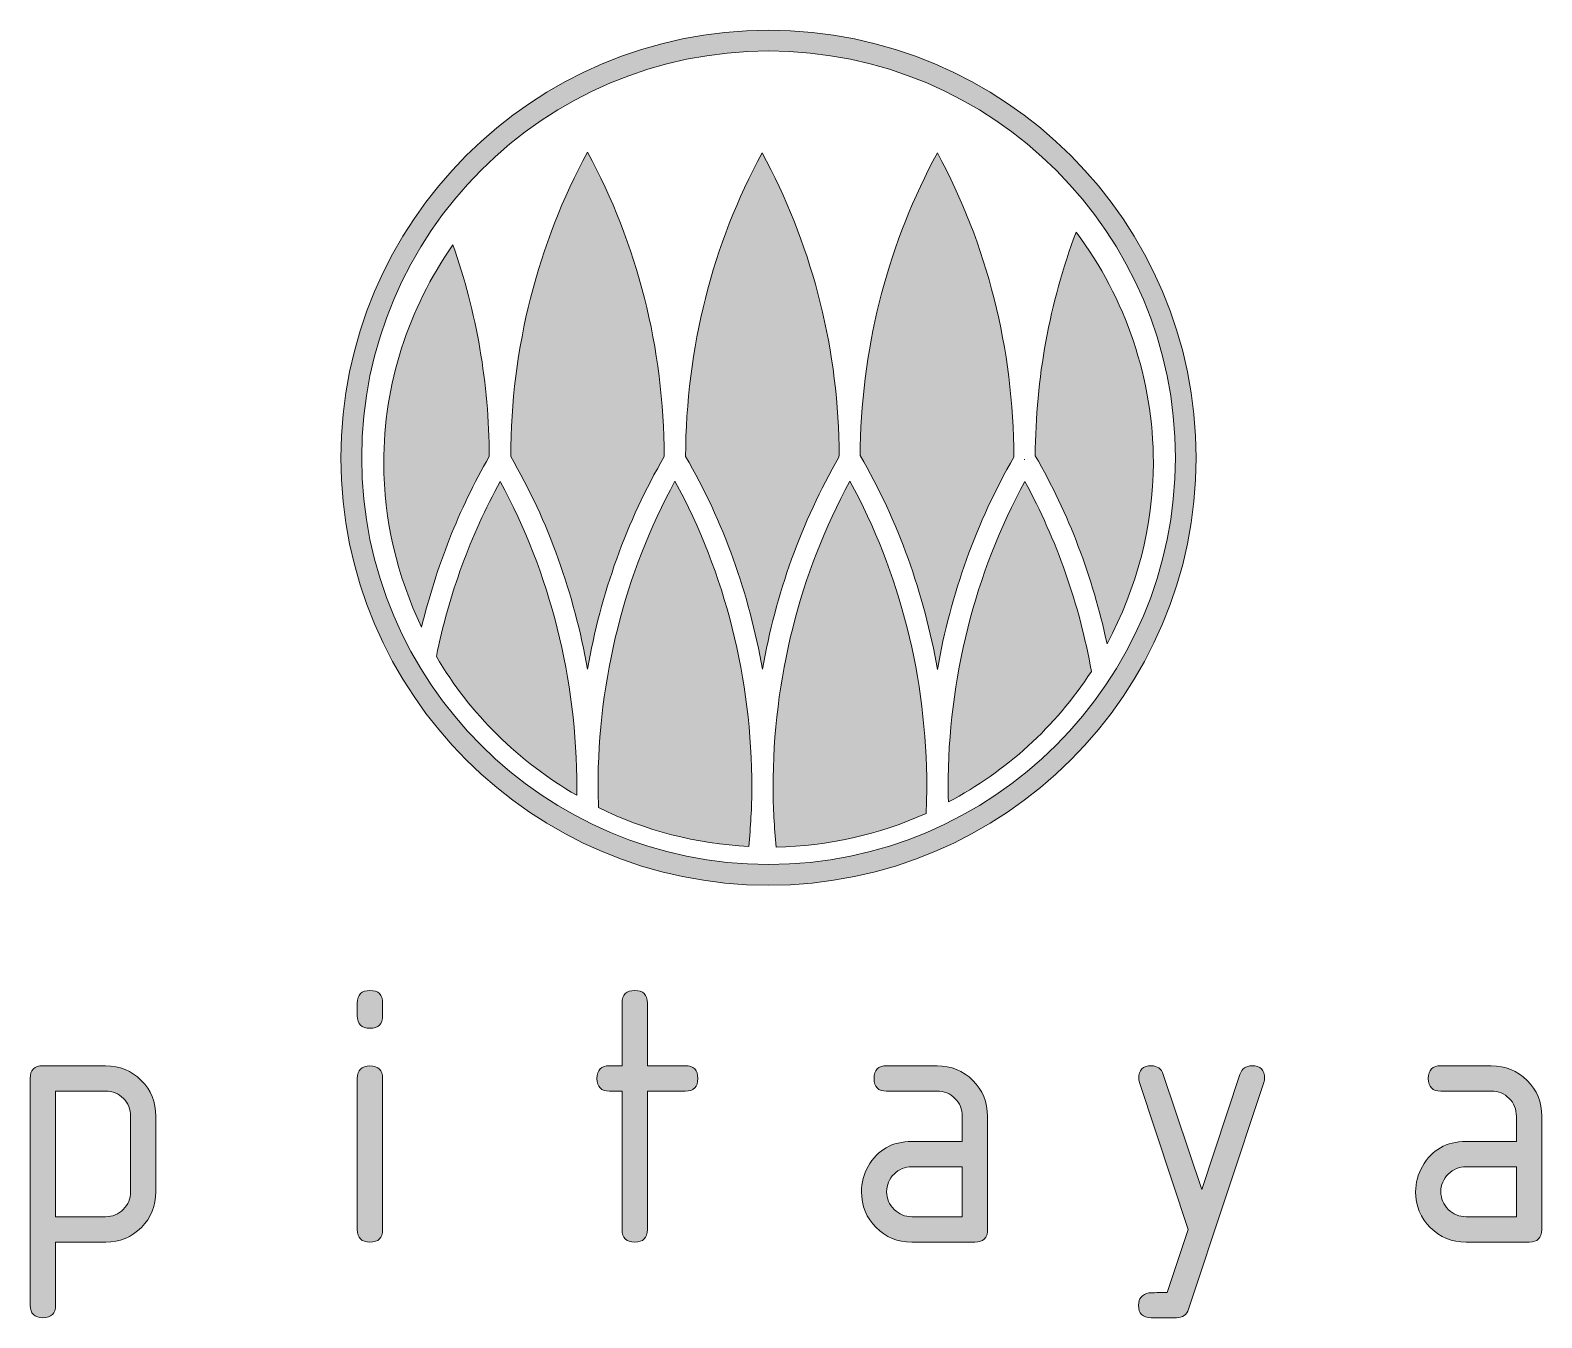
# Model space of a CAD drawing. Header units: millimetres. Extents: x 170005913 to 370671833, y 82233235 to 253211579.
import ezdxf

# ---------------------------------------------------------------- set-up
doc = ezdxf.new("R2010")
doc.units = ezdxf.units.MM
doc.header["$MEASUREMENT"] = 0
doc.layers.add('Layer 1', color=7, linetype='Continuous')

# ---------------------------------------------------------------- blocks, each defined once
blk = doc.blocks.new('block 4')
at = {"layer": 'Layer 1', "lineweight": 0}
blk.add_open_spline([(54.5, 104.134), (54.5, 104.138), (54.5, 104.143), (54.5, 104.148), (54.5, 104.143), (54.5, 104.138), (54.5, 104.133), (54.5, 104.133), (54.5, 104.134), (54.5, 104.134)], degree=3, knots=[0, 0, 0, 0, 1, 1, 1, 2, 2, 2, 3, 3, 3, 3], dxfattribs=at)
blk = doc.blocks.new('block 5')
at = {"layer": 'Layer 1', "true_color": 0xffffff}
h = blk.add_hatch(color=7, dxfattribs=at)
h.dxf.hatch_style = 2
edge = h.paths.add_edge_path()
edge.add_spline(control_points=[(49.494, 109.988), (50.409, 108.306), (50.927, 106.385), (50.964, 104.388), (50.964, 104.388), (50.963, 104.32), (50.963, 104.32), (50.963, 104.32), (50.962, 104.231), (50.961, 104.185), (50.244, 102.946), (49.754, 101.573), (49.501, 100.135), (49.247, 101.578), (48.756, 102.954), (48.035, 104.196), (48.043, 106.258), (48.549, 108.249), (49.494, 109.988)], knot_values=[0, 0, 0, 0, 1, 1, 1, 2, 2, 2, 3, 3, 3, 4, 4, 4, 5, 5, 5, 6, 6, 6, 6], degree=3, periodic=1)
at = {"layer": 'Layer 1', "lineweight": 0}
blk.add_open_spline([(49.494, 109.988), (50.409, 108.306), (50.927, 106.385), (50.964, 104.388), (50.964, 104.388), (50.963, 104.32), (50.963, 104.32), (50.963, 104.32), (50.962, 104.231), (50.961, 104.185), (50.244, 102.946), (49.754, 101.573), (49.501, 100.135), (49.247, 101.578), (48.756, 102.954), (48.035, 104.196), (48.043, 106.258), (48.549, 108.249), (49.494, 109.988)], degree=3, knots=[0, 0, 0, 0, 1, 1, 1, 2, 2, 2, 3, 3, 3, 4, 4, 4, 5, 5, 5, 6, 6, 6, 6], dxfattribs=at)
blk = doc.blocks.new('block 6')
at = {"layer": 'Layer 1', "true_color": 0xffffff}
h = blk.add_hatch(color=7, dxfattribs=at)
h.dxf.hatch_style = 2
edge = h.paths.add_edge_path()
edge.add_spline(control_points=[(51.367, 104.31), (51.367, 104.31), (51.368, 104.388), (51.368, 104.388), (51.405, 106.385), (51.923, 108.306), (52.838, 109.988), (53.785, 108.244), (54.292, 106.248), (54.297, 104.182), (53.581, 102.944), (53.091, 101.572), (52.839, 100.133), (52.585, 101.583), (52.09, 102.966), (51.365, 104.212), (51.365, 104.259), (51.367, 104.31), (51.367, 104.31)], knot_values=[0, 0, 0, 0, 1, 1, 1, 2, 2, 2, 3, 3, 3, 4, 4, 4, 5, 5, 5, 6, 6, 6, 6], degree=3, periodic=1)
at = {"layer": 'Layer 1', "lineweight": 0}
blk.add_open_spline([(51.367, 104.31), (51.367, 104.31), (51.368, 104.388), (51.368, 104.388), (51.405, 106.385), (51.923, 108.306), (52.838, 109.988), (53.785, 108.244), (54.292, 106.248), (54.297, 104.182), (53.581, 102.944), (53.091, 101.572), (52.839, 100.133), (52.585, 101.583), (52.09, 102.966), (51.365, 104.212), (51.365, 104.259), (51.367, 104.31), (51.367, 104.31)], degree=3, knots=[0, 0, 0, 0, 1, 1, 1, 2, 2, 2, 3, 3, 3, 4, 4, 4, 5, 5, 5, 6, 6, 6, 6], dxfattribs=at)
blk = doc.blocks.new('block 7')
at = {"layer": 'Layer 1', "true_color": 0xffffff}
h = blk.add_hatch(color=7, dxfattribs=at)
h.dxf.hatch_style = 2
edge = h.paths.add_edge_path()
edge.add_spline(control_points=[(55.484, 108.477), (56.433, 107.211), (56.958, 105.665), (56.958, 104.076), (56.958, 102.864), (56.643, 101.686), (56.074, 100.624), (55.799, 101.9), (55.346, 103.105), (54.705, 104.208), (54.711, 105.691), (54.979, 107.123), (55.484, 108.477)], knot_values=[0, 0, 0, 0, 1, 1, 1, 2, 2, 2, 3, 3, 3, 4, 4, 4, 4], degree=3, periodic=1)
at = {"layer": 'Layer 1', "lineweight": 0}
blk.add_open_spline([(55.484, 108.477), (56.433, 107.211), (56.958, 105.665), (56.958, 104.076), (56.958, 102.864), (56.643, 101.686), (56.074, 100.624), (55.799, 101.9), (55.346, 103.105), (54.705, 104.208), (54.711, 105.691), (54.979, 107.123), (55.484, 108.477)], degree=3, knots=[0, 0, 0, 0, 1, 1, 1, 2, 2, 2, 3, 3, 3, 4, 4, 4, 4], dxfattribs=at)
blk = doc.blocks.new('block 8')
at = {"layer": 'Layer 1', "true_color": 0xffffff}
h = blk.add_hatch(color=7, dxfattribs=at)
h.dxf.hatch_style = 2
edge = h.paths.add_edge_path()
edge.add_spline(control_points=[(46.163, 110.001), (47.113, 108.258), (47.621, 106.263), (47.628, 104.196), (46.908, 102.954), (46.416, 101.578), (46.163, 100.135), (45.91, 101.578), (45.418, 102.954), (44.698, 104.196), (44.705, 106.263), (45.213, 108.258), (46.163, 110.001)], knot_values=[0, 0, 0, 0, 1, 1, 1, 2, 2, 2, 3, 3, 3, 4, 4, 4, 4], degree=3, periodic=1)
at = {"layer": 'Layer 1', "lineweight": 0}
blk.add_open_spline([(46.163, 110.001), (47.113, 108.258), (47.621, 106.263), (47.628, 104.196), (46.908, 102.954), (46.416, 101.578), (46.163, 100.135), (45.91, 101.578), (45.418, 102.954), (44.698, 104.196), (44.705, 106.263), (45.213, 108.258), (46.163, 110.001)], degree=3, knots=[0, 0, 0, 0, 1, 1, 1, 2, 2, 2, 3, 3, 3, 4, 4, 4, 4], dxfattribs=at)
blk = doc.blocks.new('block 9')
at = {"layer": 'Layer 1', "true_color": 0xffffff}
h = blk.add_hatch(color=7, dxfattribs=at)
h.dxf.hatch_style = 2
edge = h.paths.add_edge_path()
edge.add_spline(control_points=[(42.276, 104.076), (42.276, 104.076), (42.276, 104.076), (42.276, 104.076), (42.276, 105.584), (42.745, 107.008), (43.597, 108.237), (44.046, 106.949), (44.285, 105.593), (44.29, 104.194), (43.707, 103.189), (43.279, 102.094), (42.998, 100.938), (42.533, 101.917), (42.276, 102.987), (42.276, 104.076)], knot_values=[0, 0, 0, 0, 1, 1, 1, 2, 2, 2, 3, 3, 3, 4, 4, 4, 5, 5, 5, 5], degree=3, periodic=1)
at = {"layer": 'Layer 1', "lineweight": 0}
blk.add_open_spline([(42.276, 104.076), (42.276, 104.076), (42.276, 104.076), (42.276, 104.076), (42.276, 105.584), (42.745, 107.008), (43.597, 108.237), (44.046, 106.949), (44.285, 105.593), (44.29, 104.194), (43.707, 103.189), (43.279, 102.094), (42.998, 100.938), (42.533, 101.917), (42.276, 102.987), (42.276, 104.076)], degree=3, knots=[0, 0, 0, 0, 1, 1, 1, 2, 2, 2, 3, 3, 3, 4, 4, 4, 5, 5, 5, 5], dxfattribs=at)
blk = doc.blocks.new('block 10')
at = {"layer": 'Layer 1', "true_color": 0xffffff}
h = blk.add_hatch(color=7, dxfattribs=at)
h.dxf.hatch_style = 2
edge = h.paths.add_edge_path()
edge.add_spline(control_points=[(44.496, 103.721), (45.451, 101.966), (45.961, 99.954), (45.961, 97.871), (45.961, 97.871), (45.959, 97.789), (45.958, 97.732), (44.851, 98.372), (43.927, 99.274), (43.28, 100.382), (43.521, 101.57), (43.934, 102.689), (44.496, 103.721)], knot_values=[0, 0, 0, 0, 1, 1, 1, 2, 2, 2, 3, 3, 3, 4, 4, 4, 4], degree=3, periodic=1)
at = {"layer": 'Layer 1', "lineweight": 0}
blk.add_open_spline([(44.496, 103.721), (45.451, 101.966), (45.961, 99.954), (45.961, 97.871), (45.961, 97.871), (45.959, 97.789), (45.958, 97.732), (44.851, 98.372), (43.927, 99.274), (43.28, 100.382), (43.521, 101.57), (43.934, 102.689), (44.496, 103.721)], degree=3, knots=[0, 0, 0, 0, 1, 1, 1, 2, 2, 2, 3, 3, 3, 4, 4, 4, 4], dxfattribs=at)
blk = doc.blocks.new('block 11')
at = {"layer": 'Layer 1', "true_color": 0xffffff}
h = blk.add_hatch(color=7, dxfattribs=at)
h.dxf.hatch_style = 2
edge = h.paths.add_edge_path()
edge.add_spline(control_points=[(46.364, 97.871), (46.364, 99.955), (46.875, 101.968), (47.832, 103.724), (48.789, 101.968), (49.299, 99.955), (49.299, 97.871), (49.299, 97.501), (49.273, 97.127), (49.241, 96.756), (48.235, 96.806), (47.271, 97.054), (46.373, 97.498), (46.37, 97.638), (46.364, 97.871), (46.364, 97.871)], knot_values=[0, 0, 0, 0, 1, 1, 1, 2, 2, 2, 3, 3, 3, 4, 4, 4, 5, 5, 5, 5], degree=3, periodic=1)
at = {"layer": 'Layer 1', "lineweight": 0}
blk.add_open_spline([(46.364, 97.871), (46.364, 99.955), (46.875, 101.968), (47.832, 103.724), (48.789, 101.968), (49.299, 99.955), (49.299, 97.871), (49.299, 97.501), (49.273, 97.127), (49.241, 96.756), (48.235, 96.806), (47.271, 97.054), (46.373, 97.498), (46.37, 97.638), (46.364, 97.871), (46.364, 97.871)], degree=3, knots=[0, 0, 0, 0, 1, 1, 1, 2, 2, 2, 3, 3, 3, 4, 4, 4, 5, 5, 5, 5], dxfattribs=at)
blk = doc.blocks.new('block 12')
at = {"layer": 'Layer 1', "true_color": 0xffffff}
h = blk.add_hatch(color=7, dxfattribs=at)
h.dxf.hatch_style = 2
edge = h.paths.add_edge_path()
edge.add_spline(control_points=[(49.703, 97.871), (49.703, 97.871), (49.703, 97.871), (49.703, 97.871), (49.703, 99.954), (50.213, 101.968), (51.17, 103.724), (52.125, 101.972), (52.635, 99.964), (52.637, 97.885), (52.637, 97.885), (52.637, 97.884), (52.637, 97.884), (52.637, 97.869), (52.629, 97.564), (52.624, 97.385), (51.719, 96.977), (50.758, 96.762), (49.761, 96.743), (49.728, 97.12), (49.703, 97.498), (49.703, 97.871)], knot_values=[0, 0, 0, 0, 1, 1, 1, 2, 2, 2, 3, 3, 3, 4, 4, 4, 5, 5, 5, 6, 6, 6, 7, 7, 7, 7], degree=3, periodic=1)
at = {"layer": 'Layer 1', "lineweight": 0}
blk.add_open_spline([(49.703, 97.871), (49.703, 97.871), (49.703, 97.871), (49.703, 97.871), (49.703, 99.954), (50.213, 101.968), (51.17, 103.724), (52.125, 101.972), (52.635, 99.964), (52.637, 97.885), (52.637, 97.885), (52.637, 97.884), (52.637, 97.884), (52.637, 97.869), (52.629, 97.564), (52.624, 97.385), (51.719, 96.977), (50.758, 96.762), (49.761, 96.743), (49.728, 97.12), (49.703, 97.498), (49.703, 97.871)], degree=3, knots=[0, 0, 0, 0, 1, 1, 1, 2, 2, 2, 3, 3, 3, 4, 4, 4, 5, 5, 5, 6, 6, 6, 7, 7, 7, 7], dxfattribs=at)
blk = doc.blocks.new('block 13')
at = {"layer": 'Layer 1', "true_color": 0xffffff}
h = blk.add_hatch(color=7, dxfattribs=at)
h.dxf.hatch_style = 2
edge = h.paths.add_edge_path()
edge.add_spline(control_points=[(53.041, 97.871), (53.044, 99.962), (53.553, 101.969), (54.506, 103.719), (55.115, 102.601), (55.546, 101.386), (55.776, 100.093), (55.092, 99.038), (54.152, 98.189), (53.048, 97.603), (53.044, 97.736), (53.041, 97.871), (53.041, 97.871)], knot_values=[0, 0, 0, 0, 1, 1, 1, 2, 2, 2, 3, 3, 3, 4, 4, 4, 4], degree=3, periodic=1)
at = {"layer": 'Layer 1', "lineweight": 0}
blk.add_open_spline([(53.041, 97.871), (53.044, 99.962), (53.553, 101.969), (54.506, 103.719), (55.115, 102.601), (55.546, 101.386), (55.776, 100.093), (55.092, 99.038), (54.152, 98.189), (53.048, 97.603), (53.044, 97.736), (53.041, 97.871), (53.041, 97.871)], degree=3, knots=[0, 0, 0, 0, 1, 1, 1, 2, 2, 2, 3, 3, 3, 4, 4, 4, 4], dxfattribs=at)
blk = doc.blocks.new('block 3')
at = {"layer": 'Layer 1'}
for name in ['block 8', 'block 5', 'block 6', 'block 7', 'block 9', 'block 4', 'block 10', 'block 11', 'block 12', 'block 13']:
    blk.add_blockref(name, (0, 0), dxfattribs=at)
blk = doc.blocks.new('block 14')
at = {"layer": 'Layer 1', "true_color": 0xffffff}
h = blk.add_hatch(color=7, dxfattribs=at)
h.dxf.hatch_style = 2
edge = h.paths.add_edge_path()
edge.add_spline(control_points=[(41.772, 93.525), (41.772, 93.525), (41.772, 93.765), (41.772, 93.765), (41.772, 93.926), (41.853, 94.006), (42.014, 94.006), (42.175, 94.006), (42.255, 93.926), (42.255, 93.765), (42.255, 93.765), (42.255, 93.525), (42.255, 93.525), (42.255, 93.365), (42.175, 93.285), (42.014, 93.285), (41.853, 93.285), (41.772, 93.365), (41.772, 93.525)], knot_values=[0, 0, 0, 0, 1, 1, 1, 2, 2, 2, 3, 3, 3, 4, 4, 4, 5, 5, 5, 6, 6, 6, 6], degree=3, periodic=1)
edge = h.paths.add_edge_path()
edge.add_spline(control_points=[(41.772, 92.327), (41.772, 92.487), (41.853, 92.567), (42.014, 92.567), (42.175, 92.567), (42.255, 92.487), (42.255, 92.327), (42.255, 92.327), (42.255, 89.445), (42.255, 89.445), (42.255, 89.284), (42.175, 89.205), (42.014, 89.205), (41.853, 89.205), (41.772, 89.284), (41.772, 89.445), (41.772, 89.445), (41.772, 92.327), (41.772, 92.327)], knot_values=[0, 0, 0, 0, 1, 1, 1, 2, 2, 2, 3, 3, 3, 4, 4, 4, 5, 5, 5, 6, 6, 6, 6], degree=3, periodic=1)
h = blk.add_hatch(color=7, dxfattribs=at)
h.dxf.hatch_style = 2
edge = h.paths.add_edge_path()
edge.add_spline(control_points=[(46.823, 92.085), (46.823, 92.085), (46.584, 92.085), (46.584, 92.085), (46.423, 92.085), (46.343, 92.166), (46.343, 92.327), (46.343, 92.488), (46.423, 92.569), (46.584, 92.569), (46.584, 92.569), (46.823, 92.569), (46.823, 92.569), (46.823, 92.569), (46.823, 93.766), (46.823, 93.766), (46.823, 93.926), (46.904, 94.006), (47.065, 94.006), (47.226, 94.006), (47.307, 93.926), (47.307, 93.766), (47.307, 93.766), (47.307, 92.569), (47.307, 92.569), (47.307, 92.569), (48.028, 92.569), (48.028, 92.569), (48.188, 92.569), (48.268, 92.488), (48.268, 92.327), (48.268, 92.166), (48.188, 92.085), (48.028, 92.085), (48.028, 92.085), (47.307, 92.085), (47.307, 92.085), (47.307, 92.085), (47.307, 89.445), (47.307, 89.445), (47.307, 89.284), (47.226, 89.205), (47.065, 89.205), (46.904, 89.205), (46.823, 89.284), (46.823, 89.445), (46.823, 89.445), (46.823, 92.085), (46.823, 92.085)], knot_values=[0, 0, 0, 0, 1, 1, 1, 2, 2, 2, 3, 3, 3, 4, 4, 4, 5, 5, 5, 6, 6, 6, 7, 7, 7, 8, 8, 8, 9, 9, 9, 10, 10, 10, 11, 11, 11, 12, 12, 12, 13, 13, 13, 14, 14, 14, 15, 15, 15, 16, 16, 16, 16], degree=3, periodic=1)
h = blk.add_hatch(color=7, dxfattribs=at)
h.dxf.hatch_style = 2
edge = h.paths.add_edge_path()
edge.add_spline(control_points=[(35.532, 92.328), (35.532, 92.488), (35.612, 92.569), (35.772, 92.569), (35.772, 92.569), (36.971, 92.569), (36.971, 92.569), (37.239, 92.569), (37.466, 92.476), (37.651, 92.29), (37.837, 92.104), (37.929, 91.877), (37.929, 91.607), (37.929, 91.607), (37.929, 90.165), (37.929, 90.165), (37.929, 89.899), (37.837, 89.672), (37.652, 89.485), (37.467, 89.298), (37.241, 89.205), (36.973, 89.205), (36.973, 89.205), (36.016, 89.205), (36.016, 89.205), (36.016, 89.205), (36.016, 88.001), (36.016, 88.001), (36.016, 87.841), (35.935, 87.761), (35.774, 87.761), (35.613, 87.761), (35.532, 87.841), (35.532, 88.001), (35.532, 88.001), (35.532, 92.328), (35.532, 92.328)], knot_values=[0, 0, 0, 0, 1, 1, 1, 2, 2, 2, 3, 3, 3, 4, 4, 4, 5, 5, 5, 6, 6, 6, 7, 7, 7, 8, 8, 8, 9, 9, 9, 10, 10, 10, 11, 11, 11, 12, 12, 12, 12], degree=3, periodic=1)
edge = h.paths.add_edge_path()
edge.add_spline(control_points=[(36.016, 92.085), (36.016, 92.085), (36.016, 89.688), (36.016, 89.688), (36.016, 89.688), (36.969, 89.688), (36.969, 89.688), (37.102, 89.688), (37.214, 89.734), (37.307, 89.828), (37.4, 89.921), (37.446, 90.034), (37.446, 90.167), (37.446, 90.167), (37.446, 91.605), (37.446, 91.605), (37.446, 91.741), (37.4, 91.855), (37.309, 91.947), (37.217, 92.039), (37.104, 92.085), (36.969, 92.085), (36.969, 92.085), (36.016, 92.085), (36.016, 92.085)], knot_values=[0, 0, 0, 0, 1, 1, 1, 2, 2, 2, 3, 3, 3, 4, 4, 4, 5, 5, 5, 6, 6, 6, 7, 7, 7, 8, 8, 8, 8], degree=3, periodic=1)
h = blk.add_hatch(color=7, dxfattribs=at)
h.dxf.hatch_style = 2
edge = h.paths.add_edge_path()
edge.add_spline(control_points=[(52.351, 89.205), (52.081, 89.205), (51.854, 89.297), (51.669, 89.483), (51.483, 89.668), (51.39, 89.895), (51.39, 90.165), (51.39, 90.339), (51.433, 90.501), (51.517, 90.648), (51.7, 90.966), (51.977, 91.125), (52.351, 91.125), (52.351, 91.125), (53.312, 91.125), (53.312, 91.125), (53.312, 91.125), (53.312, 91.605), (53.312, 91.605), (53.312, 91.74), (53.266, 91.855), (53.173, 91.947), (53.081, 92.039), (52.967, 92.085), (52.831, 92.085), (52.831, 92.085), (51.87, 92.085), (51.87, 92.085), (51.71, 92.085), (51.63, 92.166), (51.63, 92.327), (51.63, 92.488), (51.71, 92.569), (51.87, 92.569), (51.87, 92.569), (52.831, 92.569), (52.831, 92.569), (53.101, 92.569), (53.329, 92.476), (53.515, 92.29), (53.702, 92.104), (53.795, 91.877), (53.795, 91.607), (53.795, 91.607), (53.795, 89.445), (53.795, 89.445), (53.795, 89.284), (53.715, 89.205), (53.553, 89.205), (53.553, 89.205), (52.351, 89.205), (52.351, 89.205)], knot_values=[0, 0, 0, 0, 1, 1, 1, 2, 2, 2, 3, 3, 3, 4, 4, 4, 5, 5, 5, 6, 6, 6, 7, 7, 7, 8, 8, 8, 9, 9, 9, 10, 10, 10, 11, 11, 11, 12, 12, 12, 13, 13, 13, 14, 14, 14, 15, 15, 15, 16, 16, 16, 17, 17, 17, 17], degree=3, periodic=1)
edge = h.paths.add_edge_path()
edge.add_spline(control_points=[(53.312, 90.641), (53.312, 90.641), (52.351, 90.641), (52.351, 90.641), (52.217, 90.641), (52.104, 90.595), (52.011, 90.502), (51.917, 90.409), (51.87, 90.297), (51.87, 90.165), (51.87, 90.034), (51.918, 89.922), (52.013, 89.828), (52.107, 89.734), (52.22, 89.688), (52.351, 89.688), (52.351, 89.688), (53.312, 89.688), (53.312, 89.688), (53.312, 89.688), (53.312, 90.641), (53.312, 90.641)], knot_values=[0, 0, 0, 0, 1, 1, 1, 2, 2, 2, 3, 3, 3, 4, 4, 4, 5, 5, 5, 6, 6, 6, 7, 7, 7, 7], degree=3, periodic=1)
h = blk.add_hatch(color=7, dxfattribs=at)
h.dxf.hatch_style = 2
edge = h.paths.add_edge_path()
edge.add_spline(control_points=[(57.224, 88.241), (57.224, 88.241), (57.625, 89.443), (57.625, 89.443), (57.625, 89.443), (56.693, 92.252), (56.693, 92.252), (56.683, 92.281), (56.679, 92.307), (56.679, 92.328), (56.679, 92.488), (56.759, 92.569), (56.919, 92.569), (57.035, 92.569), (57.111, 92.514), (57.148, 92.405), (57.148, 92.405), (57.88, 90.208), (57.88, 90.208), (57.88, 90.208), (58.611, 92.405), (58.611, 92.405), (58.645, 92.514), (58.722, 92.569), (58.841, 92.569), (59, 92.569), (59.081, 92.488), (59.081, 92.328), (59.081, 92.307), (59.076, 92.281), (59.066, 92.252), (59.066, 92.252), (57.629, 87.924), (57.629, 87.924), (57.592, 87.815), (57.516, 87.761), (57.399, 87.761), (57.399, 87.761), (56.915, 87.761), (56.915, 87.761), (56.755, 87.761), (56.675, 87.841), (56.675, 88.001), (56.675, 88.13), (56.742, 88.207), (56.875, 88.234), (56.897, 88.239), (57.013, 88.241), (57.224, 88.241)], knot_values=[0, 0, 0, 0, 1, 1, 1, 2, 2, 2, 3, 3, 3, 4, 4, 4, 5, 5, 5, 6, 6, 6, 7, 7, 7, 8, 8, 8, 9, 9, 9, 10, 10, 10, 11, 11, 11, 12, 12, 12, 13, 13, 13, 14, 14, 14, 15, 15, 15, 16, 16, 16, 16], degree=3, periodic=1)
h = blk.add_hatch(color=7, dxfattribs=at)
h.dxf.hatch_style = 2
edge = h.paths.add_edge_path()
edge.add_spline(control_points=[(62.924, 89.205), (62.654, 89.205), (62.427, 89.297), (62.241, 89.483), (62.055, 89.668), (61.962, 89.895), (61.962, 90.165), (61.962, 90.339), (62.005, 90.501), (62.09, 90.648), (62.272, 90.966), (62.55, 91.125), (62.924, 91.125), (62.924, 91.125), (63.884, 91.125), (63.884, 91.125), (63.884, 91.125), (63.884, 91.605), (63.884, 91.605), (63.884, 91.74), (63.838, 91.855), (63.746, 91.947), (63.654, 92.039), (63.54, 92.085), (63.404, 92.085), (63.404, 92.085), (62.443, 92.085), (62.443, 92.085), (62.283, 92.085), (62.203, 92.166), (62.203, 92.327), (62.203, 92.488), (62.283, 92.569), (62.443, 92.569), (62.443, 92.569), (63.404, 92.569), (63.404, 92.569), (63.673, 92.569), (63.901, 92.476), (64.088, 92.29), (64.274, 92.104), (64.368, 91.877), (64.368, 91.607), (64.368, 91.607), (64.368, 89.445), (64.368, 89.445), (64.368, 89.284), (64.287, 89.205), (64.126, 89.205), (64.126, 89.205), (62.924, 89.205), (62.924, 89.205)], knot_values=[0, 0, 0, 0, 1, 1, 1, 2, 2, 2, 3, 3, 3, 4, 4, 4, 5, 5, 5, 6, 6, 6, 7, 7, 7, 8, 8, 8, 9, 9, 9, 10, 10, 10, 11, 11, 11, 12, 12, 12, 13, 13, 13, 14, 14, 14, 15, 15, 15, 16, 16, 16, 17, 17, 17, 17], degree=3, periodic=1)
edge = h.paths.add_edge_path()
edge.add_spline(control_points=[(63.884, 90.641), (63.884, 90.641), (62.924, 90.641), (62.924, 90.641), (62.79, 90.641), (62.677, 90.595), (62.583, 90.502), (62.49, 90.409), (62.443, 90.297), (62.443, 90.165), (62.443, 90.034), (62.491, 89.922), (62.585, 89.828), (62.68, 89.734), (62.792, 89.688), (62.924, 89.688), (62.924, 89.688), (63.884, 89.688), (63.884, 89.688), (63.884, 89.688), (63.884, 90.641), (63.884, 90.641)], knot_values=[0, 0, 0, 0, 1, 1, 1, 2, 2, 2, 3, 3, 3, 4, 4, 4, 5, 5, 5, 6, 6, 6, 7, 7, 7, 7], degree=3, periodic=1)
at = {"layer": 'Layer 1', "lineweight": 0}
for points, knots in [([(41.772, 93.525), (41.772, 93.525), (41.772, 93.765), (41.772, 93.765), (41.772, 93.926), (41.853, 94.006), (42.014, 94.006), (42.175, 94.006), (42.255, 93.926), (42.255, 93.765), (42.255, 93.765), (42.255, 93.525), (42.255, 93.525), (42.255, 93.365), (42.175, 93.285), (42.014, 93.285), (41.853, 93.285), (41.772, 93.365), (41.772, 93.525)], [0, 0, 0, 0, 1, 1, 1, 2, 2, 2, 3, 3, 3, 4, 4, 4, 5, 5, 5, 6, 6, 6, 6]), ([(46.823, 92.085), (46.823, 92.085), (46.584, 92.085), (46.584, 92.085), (46.423, 92.085), (46.343, 92.166), (46.343, 92.327), (46.343, 92.488), (46.423, 92.569), (46.584, 92.569), (46.584, 92.569), (46.823, 92.569), (46.823, 92.569), (46.823, 92.569), (46.823, 93.766), (46.823, 93.766), (46.823, 93.926), (46.904, 94.006), (47.065, 94.006), (47.226, 94.006), (47.307, 93.926), (47.307, 93.766), (47.307, 93.766), (47.307, 92.569), (47.307, 92.569), (47.307, 92.569), (48.028, 92.569), (48.028, 92.569), (48.188, 92.569), (48.268, 92.488), (48.268, 92.327), (48.268, 92.166), (48.188, 92.085), (48.028, 92.085), (48.028, 92.085), (47.307, 92.085), (47.307, 92.085), (47.307, 92.085), (47.307, 89.445), (47.307, 89.445), (47.307, 89.284), (47.226, 89.205), (47.065, 89.205), (46.904, 89.205), (46.823, 89.284), (46.823, 89.445), (46.823, 89.445), (46.823, 92.085), (46.823, 92.085)], [0, 0, 0, 0, 1, 1, 1, 2, 2, 2, 3, 3, 3, 4, 4, 4, 5, 5, 5, 6, 6, 6, 7, 7, 7, 8, 8, 8, 9, 9, 9, 10, 10, 10, 11, 11, 11, 12, 12, 12, 13, 13, 13, 14, 14, 14, 15, 15, 15, 16, 16, 16, 16]), ([(35.532, 92.328), (35.532, 92.488), (35.612, 92.569), (35.772, 92.569), (35.772, 92.569), (36.971, 92.569), (36.971, 92.569), (37.239, 92.569), (37.466, 92.476), (37.651, 92.29), (37.837, 92.104), (37.929, 91.877), (37.929, 91.607), (37.929, 91.607), (37.929, 90.165), (37.929, 90.165), (37.929, 89.899), (37.837, 89.672), (37.652, 89.485), (37.467, 89.298), (37.241, 89.205), (36.973, 89.205), (36.973, 89.205), (36.016, 89.205), (36.016, 89.205), (36.016, 89.205), (36.016, 88.001), (36.016, 88.001), (36.016, 87.841), (35.935, 87.761), (35.774, 87.761), (35.613, 87.761), (35.532, 87.841), (35.532, 88.001), (35.532, 88.001), (35.532, 92.328), (35.532, 92.328)], [0, 0, 0, 0, 1, 1, 1, 2, 2, 2, 3, 3, 3, 4, 4, 4, 5, 5, 5, 6, 6, 6, 7, 7, 7, 8, 8, 8, 9, 9, 9, 10, 10, 10, 11, 11, 11, 12, 12, 12, 12]), ([(41.772, 92.327), (41.772, 92.487), (41.853, 92.567), (42.014, 92.567), (42.175, 92.567), (42.255, 92.487), (42.255, 92.327), (42.255, 92.327), (42.255, 89.445), (42.255, 89.445), (42.255, 89.284), (42.175, 89.205), (42.014, 89.205), (41.853, 89.205), (41.772, 89.284), (41.772, 89.445), (41.772, 89.445), (41.772, 92.327), (41.772, 92.327)], [0, 0, 0, 0, 1, 1, 1, 2, 2, 2, 3, 3, 3, 4, 4, 4, 5, 5, 5, 6, 6, 6, 6]), ([(52.351, 89.205), (52.081, 89.205), (51.854, 89.297), (51.669, 89.483), (51.483, 89.668), (51.39, 89.895), (51.39, 90.165), (51.39, 90.339), (51.433, 90.501), (51.517, 90.648), (51.7, 90.966), (51.977, 91.125), (52.351, 91.125), (52.351, 91.125), (53.312, 91.125), (53.312, 91.125), (53.312, 91.125), (53.312, 91.605), (53.312, 91.605), (53.312, 91.74), (53.266, 91.855), (53.173, 91.947), (53.081, 92.039), (52.967, 92.085), (52.831, 92.085), (52.831, 92.085), (51.87, 92.085), (51.87, 92.085), (51.71, 92.085), (51.63, 92.166), (51.63, 92.327), (51.63, 92.488), (51.71, 92.569), (51.87, 92.569), (51.87, 92.569), (52.831, 92.569), (52.831, 92.569), (53.101, 92.569), (53.329, 92.476), (53.515, 92.29), (53.702, 92.104), (53.795, 91.877), (53.795, 91.607), (53.795, 91.607), (53.795, 89.445), (53.795, 89.445), (53.795, 89.284), (53.715, 89.205), (53.553, 89.205), (53.553, 89.205), (52.351, 89.205), (52.351, 89.205)], [0, 0, 0, 0, 1, 1, 1, 2, 2, 2, 3, 3, 3, 4, 4, 4, 5, 5, 5, 6, 6, 6, 7, 7, 7, 8, 8, 8, 9, 9, 9, 10, 10, 10, 11, 11, 11, 12, 12, 12, 13, 13, 13, 14, 14, 14, 15, 15, 15, 16, 16, 16, 17, 17, 17, 17]), ([(57.224, 88.241), (57.224, 88.241), (57.625, 89.443), (57.625, 89.443), (57.625, 89.443), (56.693, 92.252), (56.693, 92.252), (56.683, 92.281), (56.679, 92.307), (56.679, 92.328), (56.679, 92.488), (56.759, 92.569), (56.919, 92.569), (57.035, 92.569), (57.111, 92.514), (57.148, 92.405), (57.148, 92.405), (57.88, 90.208), (57.88, 90.208), (57.88, 90.208), (58.611, 92.405), (58.611, 92.405), (58.645, 92.514), (58.722, 92.569), (58.841, 92.569), (59, 92.569), (59.081, 92.488), (59.081, 92.328), (59.081, 92.307), (59.076, 92.281), (59.066, 92.252), (59.066, 92.252), (57.629, 87.924), (57.629, 87.924), (57.592, 87.815), (57.516, 87.761), (57.399, 87.761), (57.399, 87.761), (56.915, 87.761), (56.915, 87.761), (56.755, 87.761), (56.675, 87.841), (56.675, 88.001), (56.675, 88.13), (56.742, 88.207), (56.875, 88.234), (56.897, 88.239), (57.013, 88.241), (57.224, 88.241)], [0, 0, 0, 0, 1, 1, 1, 2, 2, 2, 3, 3, 3, 4, 4, 4, 5, 5, 5, 6, 6, 6, 7, 7, 7, 8, 8, 8, 9, 9, 9, 10, 10, 10, 11, 11, 11, 12, 12, 12, 13, 13, 13, 14, 14, 14, 15, 15, 15, 16, 16, 16, 16]), ([(62.924, 89.205), (62.654, 89.205), (62.427, 89.297), (62.241, 89.483), (62.055, 89.668), (61.962, 89.895), (61.962, 90.165), (61.962, 90.339), (62.005, 90.501), (62.09, 90.648), (62.272, 90.966), (62.55, 91.125), (62.924, 91.125), (62.924, 91.125), (63.884, 91.125), (63.884, 91.125), (63.884, 91.125), (63.884, 91.605), (63.884, 91.605), (63.884, 91.74), (63.838, 91.855), (63.746, 91.947), (63.654, 92.039), (63.54, 92.085), (63.404, 92.085), (63.404, 92.085), (62.443, 92.085), (62.443, 92.085), (62.283, 92.085), (62.203, 92.166), (62.203, 92.327), (62.203, 92.488), (62.283, 92.569), (62.443, 92.569), (62.443, 92.569), (63.404, 92.569), (63.404, 92.569), (63.673, 92.569), (63.901, 92.476), (64.088, 92.29), (64.274, 92.104), (64.368, 91.877), (64.368, 91.607), (64.368, 91.607), (64.368, 89.445), (64.368, 89.445), (64.368, 89.284), (64.287, 89.205), (64.126, 89.205), (64.126, 89.205), (62.924, 89.205), (62.924, 89.205)], [0, 0, 0, 0, 1, 1, 1, 2, 2, 2, 3, 3, 3, 4, 4, 4, 5, 5, 5, 6, 6, 6, 7, 7, 7, 8, 8, 8, 9, 9, 9, 10, 10, 10, 11, 11, 11, 12, 12, 12, 13, 13, 13, 14, 14, 14, 15, 15, 15, 16, 16, 16, 17, 17, 17, 17]), ([(36.016, 92.085), (36.016, 92.085), (36.016, 89.688), (36.016, 89.688), (36.016, 89.688), (36.969, 89.688), (36.969, 89.688), (37.102, 89.688), (37.214, 89.734), (37.307, 89.828), (37.4, 89.921), (37.446, 90.034), (37.446, 90.167), (37.446, 90.167), (37.446, 91.605), (37.446, 91.605), (37.446, 91.741), (37.4, 91.855), (37.309, 91.947), (37.217, 92.039), (37.104, 92.085), (36.969, 92.085), (36.969, 92.085), (36.016, 92.085), (36.016, 92.085)], [0, 0, 0, 0, 1, 1, 1, 2, 2, 2, 3, 3, 3, 4, 4, 4, 5, 5, 5, 6, 6, 6, 7, 7, 7, 8, 8, 8, 8]), ([(53.312, 90.641), (53.312, 90.641), (52.351, 90.641), (52.351, 90.641), (52.217, 90.641), (52.104, 90.595), (52.011, 90.502), (51.917, 90.409), (51.87, 90.297), (51.87, 90.165), (51.87, 90.034), (51.918, 89.922), (52.013, 89.828), (52.107, 89.734), (52.22, 89.688), (52.351, 89.688), (52.351, 89.688), (53.312, 89.688), (53.312, 89.688), (53.312, 89.688), (53.312, 90.641), (53.312, 90.641)], [0, 0, 0, 0, 1, 1, 1, 2, 2, 2, 3, 3, 3, 4, 4, 4, 5, 5, 5, 6, 6, 6, 7, 7, 7, 7]), ([(63.884, 90.641), (63.884, 90.641), (62.924, 90.641), (62.924, 90.641), (62.79, 90.641), (62.677, 90.595), (62.583, 90.502), (62.49, 90.409), (62.443, 90.297), (62.443, 90.165), (62.443, 90.034), (62.491, 89.922), (62.585, 89.828), (62.68, 89.734), (62.792, 89.688), (62.924, 89.688), (62.924, 89.688), (63.884, 89.688), (63.884, 89.688), (63.884, 89.688), (63.884, 90.641), (63.884, 90.641)], [0, 0, 0, 0, 1, 1, 1, 2, 2, 2, 3, 3, 3, 4, 4, 4, 5, 5, 5, 6, 6, 6, 7, 7, 7, 7])]:
    blk.add_open_spline(points, degree=3, knots=knots, dxfattribs=at)
blk = doc.blocks.new('block 2')
at = {"layer": 'Layer 1', "true_color": 0xffffff}
h = blk.add_hatch(color=7, dxfattribs=at)
h.dxf.hatch_style = 2
edge = h.paths.add_edge_path()
edge.add_spline(control_points=[(41.459, 104.172), (41.459, 99.674), (45.119, 96.014), (49.617, 96.014), (54.116, 96.014), (57.775, 99.674), (57.775, 104.172), (57.775, 108.67), (54.116, 112.33), (49.617, 112.33), (45.119, 112.33), (41.459, 108.67), (41.459, 104.172)], knot_values=[0, 0, 0, 0, 1, 1, 1, 2, 2, 2, 3, 3, 3, 4, 4, 4, 4], degree=3, periodic=1)
edge = h.paths.add_edge_path()
edge.add_spline(control_points=[(41.856, 104.172), (41.856, 108.452), (45.338, 111.934), (49.617, 111.934), (53.897, 111.934), (57.379, 108.452), (57.379, 104.172), (57.379, 99.892), (53.897, 96.411), (49.617, 96.411), (45.338, 96.411), (41.856, 99.892), (41.856, 104.172)], knot_values=[0, 0, 0, 0, 1, 1, 1, 2, 2, 2, 3, 3, 3, 4, 4, 4, 4], degree=3, periodic=1)
at = {"layer": 'Layer 1', "lineweight": 0}
for points in [[(41.459, 104.172), (41.459, 99.674), (45.119, 96.014), (49.617, 96.014), (54.116, 96.014), (57.775, 99.674), (57.775, 104.172), (57.775, 108.67), (54.116, 112.33), (49.617, 112.33), (45.119, 112.33), (41.459, 108.67), (41.459, 104.172)], [(41.856, 104.172), (41.856, 108.452), (45.338, 111.934), (49.617, 111.934), (53.897, 111.934), (57.379, 108.452), (57.379, 104.172), (57.379, 99.892), (53.897, 96.411), (49.617, 96.411), (45.338, 96.411), (41.856, 99.892), (41.856, 104.172)]]:
    blk.add_open_spline(points, degree=3, knots=[0, 0, 0, 0, 1, 1, 1, 2, 2, 2, 3, 3, 3, 4, 4, 4, 4], dxfattribs=at)
at = {"layer": 'Layer 1'}
for name in ['block 3', 'block 14']:
    blk.add_blockref(name, (0, 0), dxfattribs=at)

msp = doc.modelspace()

# ---------------------------------------------------------------- block references
at = {"layer": 'Layer 1', "xscale": 6958999.189161436, "yscale": 6958999.189161436, "zscale": 6958999.189161436}
msp.add_blockref('block 2', (-77263867, -528493418), dxfattribs=at)

doc.saveas('drawing.dxf')
